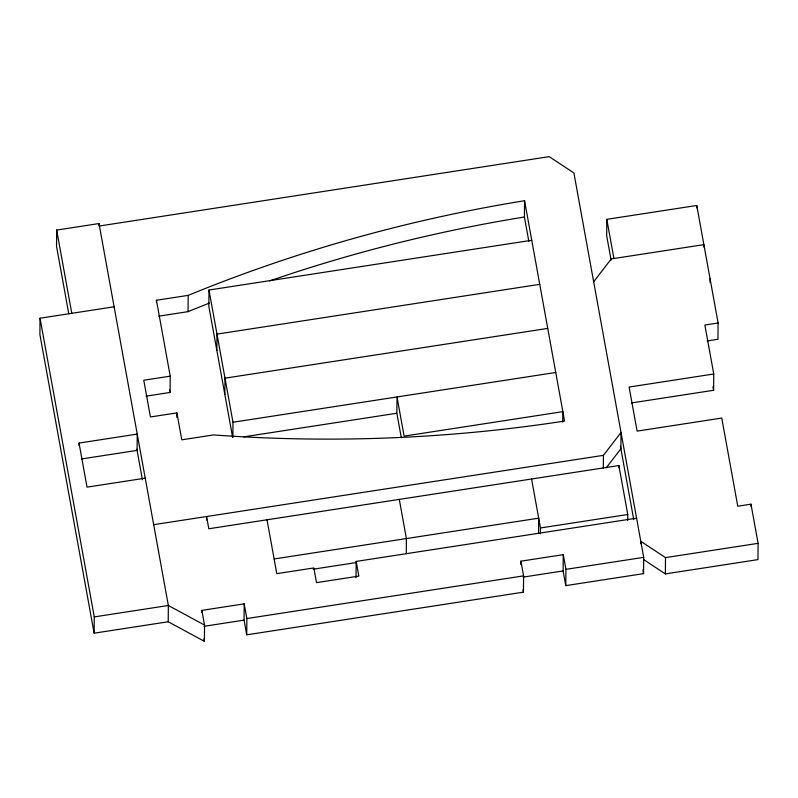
<?xml version="1.0" encoding="UTF-8"?>
<svg xmlns="http://www.w3.org/2000/svg" width="798" height="798" viewBox="0 0 798 798"><rect width="100%" height="100%" fill="white"/><g stroke="black" fill="none" stroke-linecap="round" stroke-linejoin="round"><path stroke-width="1.2" d="M114.114 306.791L40.04 318.212L39.9 334.492L94.124 633.183L168.208 621.762L204.398 641.353L204.537 625.063L201.874 610.38L244.198 603.847L246.871 618.54L246.722 634.829L523.448 592.156L523.588 575.867L520.924 561.184L563.258 554.65L565.922 569.343L565.782 585.632L643.557 573.632L643.697 557.353L573.912 172.967L549.194 156.647L99.451 225.994M168.208 621.762L168.348 605.483L99.002 223.55L56.678 230.073L56.538 246.363L68.758 313.684M79.012 445.404L79.032 443.07L137.236 434.102L137.086 450.381L81.316 458.99M94.124 633.183L94.274 616.904L40.04 318.212M98.982 225.874L99.002 223.55M156.428 302.592L156.448 300.257L188.198 295.37A1446.375 1338.196 0.5 0 1 524.565 200.717L564.565 421.065A1443.602 1335.643 0.5 0 1 213.525 434.92L181.784 439.818L176.897 412.885L150.433 416.965L143.77 380.237L170.223 376.157L156.448 300.257M146.034 396.157L170.084 392.446L170.223 376.157M176.857 417.534L176.897 412.885M158.742 316.168L188.049 311.649L188.198 295.37M201.854 612.704L201.874 610.38M206.562 520.017L206.592 516.525L208.807 528.765L618.869 465.543L627.767 514.501L627.717 520.326M531.737 240.268L208.986 290.033L208.837 306.322L232.617 437.304M216.847 350.392L216.986 334.103L539.747 284.337M224.846 394.461L224.986 378.172L547.747 328.407M232.856 437.364L232.986 422.242L208.986 290.033M246.722 634.829L244.058 620.136L244.198 603.847M356.018 577.702L356.157 561.423L636.585 518.181M406.272 553.692L406.401 538.57L399.289 499.398M520.895 564.675L520.924 561.184M528.865 241.485L524.416 217.006L524.565 200.717M538.55 533.293L538.68 518.171L274.123 558.969M540.406 533.782L540.455 527.967L531.568 479M562.77 422.122L562.859 411.648L404.127 436.127L397.015 396.955L396.865 413.244L401.314 437.723M565.782 585.632L563.109 570.939L563.258 554.65M603.308 468.137L603.428 455.339L621.034 432.486L620.894 448.775L606.221 467.818M707.128 340.946L717.951 339.28L718.1 322.991L696.764 205.475L606.809 219.34L606.67 235.629L611.118 260.108M618.849 467.867L618.869 465.543M640.764 543.618L640.784 541.293L665.502 557.612L758.1 543.338L750.988 504.166L737.761 506.201L721.761 418.062L637.103 431.12L629.103 387.05L713.761 373.993L704.863 325.025L718.1 322.991M758.1 543.338L757.96 559.617L665.362 573.902L665.502 557.612M696.744 207.799L696.764 205.475M703.856 246.971L703.876 244.647L611.278 258.921L593.672 281.774M710.06 282.412L710.09 278.921M631.408 402.96L713.611 390.282L713.761 373.993M750.968 506.491L750.988 504.166M232.986 422.242L555.747 372.476M243.929 436.825L396.686 413.264M145.236 478.172L87.032 487.139L79.032 443.07M153.675 524.685L603.428 455.339M540.455 527.967L627.767 514.501M313.175 569.213L356.048 562.6M94.274 616.904L168.348 605.483L204.537 625.063M246.871 618.54L523.588 575.867M565.922 569.343L643.697 557.353M204.148 626.29L244.058 620.136M523.199 577.094L563.109 570.939M643.737 559.617L665.362 573.902M712.953 386.611L713.611 390.282M606.809 219.34L613.921 258.512M620.415 446.182L633.752 519.628M642.889 569.962L643.557 573.632M523.009 589.712L523.448 592.156M356.157 561.423L358.831 576.106L316.497 582.64L313.833 567.947L276.796 573.652L267.011 519.797M169.635 389.993L170.084 392.446M203.949 638.909L204.398 641.353M136.867 449.164L142.423 479.768M56.678 230.073L71.79 313.315M188.049 311.649A1446.375 1338.196 0.5 0 1 209.385 303.09M269.634 280.916A1446.375 1338.196 0.5 0 1 524.416 217.006"/></g></svg>
